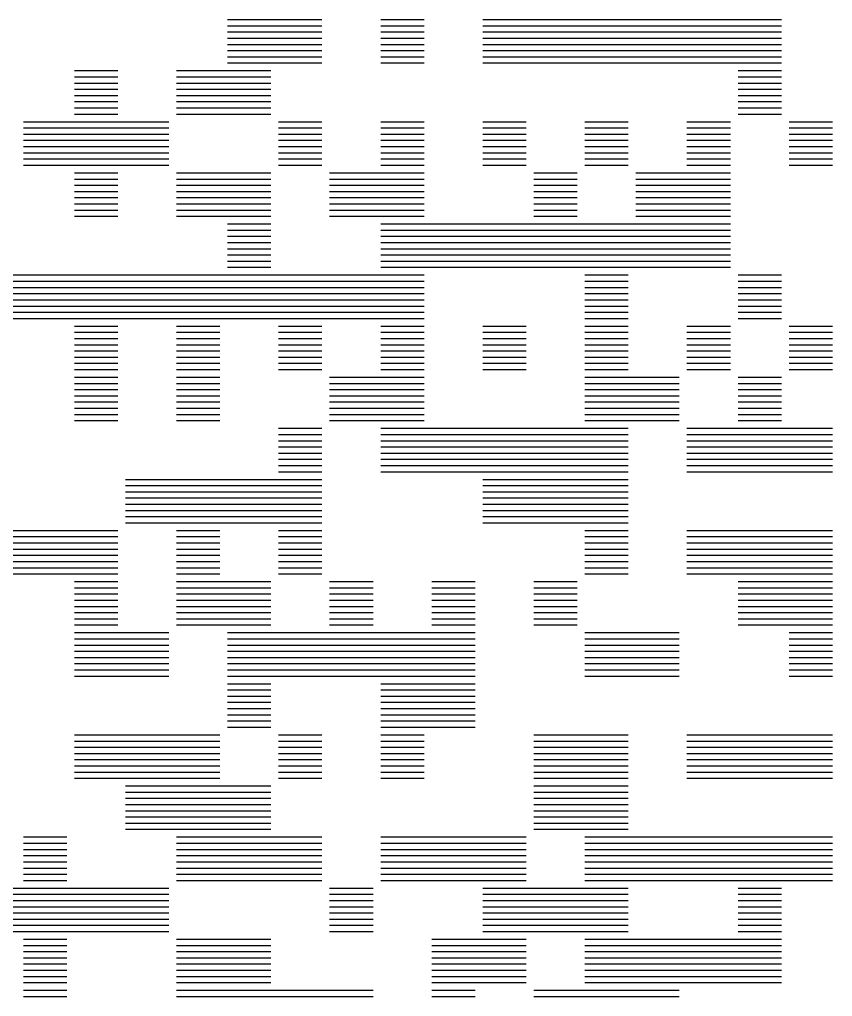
# Model space of a CAD drawing. Extents: x 7 to 280, y 7 to 360.
# Drawn here: x 118.79 to 134.72, y 117.81 to 136.94 of the extents above; entities that cross this region are included whole.
import ezdxf

# ---------------------------------------------------------------- set-up
doc = ezdxf.new("R2010")
doc.units = 0
doc.layers.add('SCORE', color=5, linetype='CONTINUOUS')

msp = doc.modelspace()

# ---------------------------------------------------------------- linework, layer by layer
at = {"layer": 'SCORE'}
for p, q in [((122.865, 136.935), (124.715, 136.935)), ((125.865, 136.935), (126.715, 136.935)), ((127.865, 136.935), (133.715, 136.935)), ((122.865, 136.8136), (124.715, 136.8136)), ((125.865, 136.8136), (126.715, 136.8136)), ((127.865, 136.8136), (133.715, 136.8136)), ((122.865, 136.6921), (124.715, 136.6921)), ((122.865, 136.5707), (124.715, 136.5707)), ((125.865, 136.6921), (126.715, 136.6921)), ((125.865, 136.5707), (126.715, 136.5707)), ((127.865, 136.6921), (133.715, 136.6921)), ((127.865, 136.5707), (133.715, 136.5707)), ((122.865, 136.4493), (124.715, 136.4493)), ((125.865, 136.4493), (126.715, 136.4493)), ((127.865, 136.4493), (133.715, 136.4493)), ((122.865, 136.3279), (124.715, 136.3279)), ((122.865, 136.2064), (124.715, 136.2064)), ((125.865, 136.3279), (126.715, 136.3279)), ((125.865, 136.2064), (126.715, 136.2064)), ((127.865, 136.3279), (133.715, 136.3279)), ((127.865, 136.2064), (133.715, 136.2064)), ((122.865, 136.085), (124.715, 136.085)), ((125.865, 136.085), (126.715, 136.085)), ((127.865, 136.085), (133.715, 136.085)), ((119.865, 135.935), (120.715, 135.935)), ((119.865, 135.8136), (120.715, 135.8136)), ((121.865, 135.935), (123.715, 135.935)), ((121.865, 135.8136), (123.715, 135.8136)), ((132.865, 135.935), (133.715, 135.935)), ((132.865, 135.8136), (133.715, 135.8136)), ((119.865, 135.6921), (120.715, 135.6921)), ((121.865, 135.6921), (123.715, 135.6921)), ((132.865, 135.6921), (133.715, 135.6921)), ((119.865, 135.5707), (120.715, 135.5707)), ((119.865, 135.4493), (120.715, 135.4493)), ((121.865, 135.5707), (123.715, 135.5707)), ((121.865, 135.4493), (123.715, 135.4493)), ((132.865, 135.5707), (133.715, 135.5707)), ((132.865, 135.4493), (133.715, 135.4493)), ((119.865, 135.3279), (120.715, 135.3279)), ((119.865, 135.2064), (120.715, 135.2064)), ((121.865, 135.3279), (123.715, 135.3279)), ((121.865, 135.2064), (123.715, 135.2064)), ((132.865, 135.3279), (133.715, 135.3279)), ((132.865, 135.2064), (133.715, 135.2064)), ((119.865, 135.085), (120.715, 135.085)), ((121.865, 135.085), (123.715, 135.085)), ((132.865, 135.085), (133.715, 135.085)), ((118.865, 134.935), (121.715, 134.935)), ((118.865, 134.8136), (121.715, 134.8136)), ((123.865, 134.935), (124.715, 134.935)), ((123.865, 134.8136), (124.715, 134.8136)), ((125.865, 134.935), (126.715, 134.935)), ((125.865, 134.8136), (126.715, 134.8136)), ((127.865, 134.935), (128.715, 134.935)), ((127.865, 134.8136), (128.715, 134.8136)), ((129.865, 134.935), (130.715, 134.935)), ((129.865, 134.8136), (130.715, 134.8136)), ((131.865, 134.935), (132.715, 134.935)), ((131.865, 134.8136), (132.715, 134.8136)), ((133.865, 134.935), (134.715, 134.935)), ((133.865, 134.8136), (134.715, 134.8136)), ((118.865, 134.6921), (121.715, 134.6921)), ((123.865, 134.6921), (124.715, 134.6921)), ((125.865, 134.6921), (126.715, 134.6921)), ((127.865, 134.6921), (128.715, 134.6921)), ((129.865, 134.6921), (130.715, 134.6921)), ((131.865, 134.6921), (132.715, 134.6921)), ((133.865, 134.6921), (134.715, 134.6921)), ((118.865, 134.5707), (121.715, 134.5707)), ((118.865, 134.4493), (121.715, 134.4493)), ((123.865, 134.5707), (124.715, 134.5707)), ((123.865, 134.4493), (124.715, 134.4493)), ((125.865, 134.5707), (126.715, 134.5707)), ((125.865, 134.4493), (126.715, 134.4493)), ((127.865, 134.5707), (128.715, 134.5707)), ((127.865, 134.4493), (128.715, 134.4493)), ((129.865, 134.5707), (130.715, 134.5707)), ((129.865, 134.4493), (130.715, 134.4493)), ((131.865, 134.5707), (132.715, 134.5707)), ((131.865, 134.4493), (132.715, 134.4493)), ((133.865, 134.5707), (134.715, 134.5707)), ((133.865, 134.4493), (134.715, 134.4493)), ((118.865, 134.3279), (121.715, 134.3279)), ((123.865, 134.3279), (124.715, 134.3279)), ((125.865, 134.3279), (126.715, 134.3279)), ((127.865, 134.3279), (128.715, 134.3279)), ((129.865, 134.3279), (130.715, 134.3279)), ((131.865, 134.3279), (132.715, 134.3279)), ((133.865, 134.3279), (134.715, 134.3279)), ((118.865, 134.2064), (121.715, 134.2064)), ((118.865, 134.085), (121.715, 134.085)), ((123.865, 134.2064), (124.715, 134.2064)), ((123.865, 134.085), (124.715, 134.085)), ((125.865, 134.2064), (126.715, 134.2064)), ((125.865, 134.085), (126.715, 134.085)), ((127.865, 134.2064), (128.715, 134.2064)), ((127.865, 134.085), (128.715, 134.085)), ((129.865, 134.2064), (130.715, 134.2064)), ((129.865, 134.085), (130.715, 134.085)), ((131.865, 134.2064), (132.715, 134.2064)), ((131.865, 134.085), (132.715, 134.085)), ((133.865, 134.2064), (134.715, 134.2064)), ((133.865, 134.085), (134.715, 134.085)), ((119.865, 133.935), (120.715, 133.935)), ((121.865, 133.935), (123.715, 133.935)), ((124.865, 133.935), (126.715, 133.935)), ((128.865, 133.935), (129.715, 133.935)), ((130.865, 133.935), (132.715, 133.935)), ((119.865, 133.8136), (120.715, 133.8136)), ((119.865, 133.6921), (120.715, 133.6921)), ((121.865, 133.8136), (123.715, 133.8136)), ((121.865, 133.6921), (123.715, 133.6921)), ((124.865, 133.8136), (126.715, 133.8136)), ((124.865, 133.6921), (126.715, 133.6921)), ((128.865, 133.8136), (129.715, 133.8136)), ((128.865, 133.6921), (129.715, 133.6921)), ((130.865, 133.8136), (132.715, 133.8136)), ((130.865, 133.6921), (132.715, 133.6921)), ((119.865, 133.5707), (120.715, 133.5707)), ((121.865, 133.5707), (123.715, 133.5707)), ((124.865, 133.5707), (126.715, 133.5707)), ((128.865, 133.5707), (129.715, 133.5707)), ((130.865, 133.5707), (132.715, 133.5707)), ((119.865, 133.4493), (120.715, 133.4493)), ((119.865, 133.3279), (120.715, 133.3279)), ((121.865, 133.4493), (123.715, 133.4493)), ((121.865, 133.3279), (123.715, 133.3279)), ((124.865, 133.4493), (126.715, 133.4493)), ((124.865, 133.3279), (126.715, 133.3279)), ((128.865, 133.4493), (129.715, 133.4493)), ((128.865, 133.3279), (129.715, 133.3279)), ((130.865, 133.4493), (132.715, 133.4493)), ((130.865, 133.3279), (132.715, 133.3279)), ((119.865, 133.2064), (120.715, 133.2064)), ((119.865, 133.085), (120.715, 133.085)), ((121.865, 133.2064), (123.715, 133.2064)), ((121.865, 133.085), (123.715, 133.085)), ((124.865, 133.2064), (126.715, 133.2064)), ((124.865, 133.085), (126.715, 133.085)), ((128.865, 133.2064), (129.715, 133.2064)), ((128.865, 133.085), (129.715, 133.085)), ((130.865, 133.2064), (132.715, 133.2064)), ((130.865, 133.085), (132.715, 133.085)), ((122.865, 132.935), (123.715, 132.935)), ((125.865, 132.935), (132.715, 132.935)), ((122.865, 132.8136), (123.715, 132.8136)), ((125.865, 132.8136), (132.715, 132.8136)), ((122.865, 132.6921), (123.715, 132.6921)), ((122.865, 132.5707), (123.715, 132.5707)), ((125.865, 132.6921), (132.715, 132.6921)), ((125.865, 132.5707), (132.715, 132.5707)), ((122.865, 132.4493), (123.715, 132.4493)), ((122.865, 132.3279), (123.715, 132.3279)), ((125.865, 132.4493), (132.715, 132.4493)), ((125.865, 132.3279), (132.715, 132.3279)), ((122.865, 132.2064), (123.715, 132.2064)), ((125.865, 132.2064), (132.715, 132.2064)), ((122.865, 132.085), (123.715, 132.085)), ((125.865, 132.085), (132.715, 132.085)), ((116.865, 131.935), (126.715, 131.935)), ((116.865, 131.8136), (126.715, 131.8136)), ((129.865, 131.935), (130.715, 131.935)), ((129.865, 131.8136), (130.715, 131.8136)), ((132.865, 131.935), (133.715, 131.935)), ((132.865, 131.8136), (133.715, 131.8136)), ((116.865, 131.6921), (126.715, 131.6921)), ((116.865, 131.5707), (126.715, 131.5707)), ((129.865, 131.6921), (130.715, 131.6921)), ((129.865, 131.5707), (130.715, 131.5707)), ((132.865, 131.6921), (133.715, 131.6921)), ((132.865, 131.5707), (133.715, 131.5707)), ((116.865, 131.4493), (126.715, 131.4493)), ((129.865, 131.4493), (130.715, 131.4493)), ((132.865, 131.4493), (133.715, 131.4493)), ((116.865, 131.3279), (126.715, 131.3279)), ((116.865, 131.2064), (126.715, 131.2064)), ((129.865, 131.3279), (130.715, 131.3279)), ((129.865, 131.2064), (130.715, 131.2064)), ((132.865, 131.3279), (133.715, 131.3279)), ((132.865, 131.2064), (133.715, 131.2064)), ((116.865, 131.085), (126.715, 131.085)), ((129.865, 131.085), (130.715, 131.085)), ((132.865, 131.085), (133.715, 131.085)), ((119.865, 130.935), (120.715, 130.935)), ((119.865, 130.8136), (120.715, 130.8136)), ((121.865, 130.935), (122.715, 130.935)), ((121.865, 130.8136), (122.715, 130.8136)), ((123.865, 130.935), (124.715, 130.935)), ((123.865, 130.8136), (124.715, 130.8136)), ((125.865, 130.935), (126.715, 130.935)), ((125.865, 130.8136), (126.715, 130.8136)), ((127.865, 130.935), (128.715, 130.935)), ((127.865, 130.8136), (128.715, 130.8136)), ((129.865, 130.935), (130.715, 130.935)), ((129.865, 130.8136), (130.715, 130.8136)), ((131.865, 130.935), (132.715, 130.935)), ((131.865, 130.8136), (132.715, 130.8136)), ((133.865, 130.935), (134.715, 130.935)), ((133.865, 130.8136), (134.715, 130.8136)), ((119.865, 130.6921), (120.715, 130.6921)), ((121.865, 130.6921), (122.715, 130.6921)), ((123.865, 130.6921), (124.715, 130.6921)), ((125.865, 130.6921), (126.715, 130.6921)), ((127.865, 130.6921), (128.715, 130.6921)), ((129.865, 130.6921), (130.715, 130.6921)), ((131.865, 130.6921), (132.715, 130.6921)), ((133.865, 130.6921), (134.715, 130.6921)), ((119.865, 130.5707), (120.715, 130.5707)), ((119.865, 130.4493), (120.715, 130.4493)), ((121.865, 130.5707), (122.715, 130.5707)), ((121.865, 130.4493), (122.715, 130.4493)), ((123.865, 130.5707), (124.715, 130.5707)), ((123.865, 130.4493), (124.715, 130.4493)), ((125.865, 130.5707), (126.715, 130.5707)), ((125.865, 130.4493), (126.715, 130.4493)), ((127.865, 130.5707), (128.715, 130.5707)), ((127.865, 130.4493), (128.715, 130.4493)), ((129.865, 130.5707), (130.715, 130.5707)), ((129.865, 130.4493), (130.715, 130.4493)), ((131.865, 130.5707), (132.715, 130.5707)), ((131.865, 130.4493), (132.715, 130.4493)), ((133.865, 130.5707), (134.715, 130.5707)), ((133.865, 130.4493), (134.715, 130.4493)), ((119.865, 130.3279), (120.715, 130.3279)), ((121.865, 130.3279), (122.715, 130.3279)), ((123.865, 130.3279), (124.715, 130.3279)), ((125.865, 130.3279), (126.715, 130.3279)), ((127.865, 130.3279), (128.715, 130.3279)), ((129.865, 130.3279), (130.715, 130.3279)), ((131.865, 130.3279), (132.715, 130.3279)), ((133.865, 130.3279), (134.715, 130.3279)), ((119.865, 130.2064), (120.715, 130.2064)), ((119.865, 130.085), (120.715, 130.085)), ((121.865, 130.2064), (122.715, 130.2064)), ((121.865, 130.085), (122.715, 130.085)), ((123.865, 130.2064), (124.715, 130.2064)), ((123.865, 130.085), (124.715, 130.085)), ((125.865, 130.2064), (126.715, 130.2064)), ((125.865, 130.085), (126.715, 130.085)), ((127.865, 130.2064), (128.715, 130.2064)), ((127.865, 130.085), (128.715, 130.085)), ((129.865, 130.2064), (130.715, 130.2064)), ((129.865, 130.085), (130.715, 130.085)), ((131.865, 130.2064), (132.715, 130.2064)), ((131.865, 130.085), (132.715, 130.085)), ((133.865, 130.2064), (134.715, 130.2064)), ((133.865, 130.085), (134.715, 130.085)), ((119.865, 129.935), (120.715, 129.935)), ((121.865, 129.935), (122.715, 129.935)), ((124.865, 129.935), (126.715, 129.935)), ((129.865, 129.935), (131.715, 129.935)), ((132.865, 129.935), (133.715, 129.935)), ((119.865, 129.8136), (120.715, 129.8136)), ((119.865, 129.6921), (120.715, 129.6921)), ((121.865, 129.8136), (122.715, 129.8136)), ((121.865, 129.6921), (122.715, 129.6921)), ((124.865, 129.8136), (126.715, 129.8136)), ((124.865, 129.6921), (126.715, 129.6921)), ((129.865, 129.8136), (131.715, 129.8136)), ((129.865, 129.6921), (131.715, 129.6921)), ((132.865, 129.8136), (133.715, 129.8136)), ((132.865, 129.6921), (133.715, 129.6921)), ((119.865, 129.5707), (120.715, 129.5707)), ((121.865, 129.5707), (122.715, 129.5707)), ((124.865, 129.5707), (126.715, 129.5707)), ((129.865, 129.5707), (131.715, 129.5707)), ((132.865, 129.5707), (133.715, 129.5707)), ((119.865, 129.4493), (120.715, 129.4493)), ((119.865, 129.3279), (120.715, 129.3279)), ((121.865, 129.4493), (122.715, 129.4493)), ((121.865, 129.3279), (122.715, 129.3279)), ((124.865, 129.4493), (126.715, 129.4493)), ((124.865, 129.3279), (126.715, 129.3279)), ((129.865, 129.4493), (131.715, 129.4493)), ((129.865, 129.3279), (131.715, 129.3279)), ((132.865, 129.4493), (133.715, 129.4493)), ((132.865, 129.3279), (133.715, 129.3279)), ((119.865, 129.2064), (120.715, 129.2064)), ((119.865, 129.085), (120.715, 129.085)), ((121.865, 129.2064), (122.715, 129.2064)), ((121.865, 129.085), (122.715, 129.085)), ((124.865, 129.2064), (126.715, 129.2064)), ((124.865, 129.085), (126.715, 129.085)), ((129.865, 129.2064), (131.715, 129.2064)), ((129.865, 129.085), (131.715, 129.085)), ((132.865, 129.2064), (133.715, 129.2064)), ((132.865, 129.085), (133.715, 129.085)), ((123.865, 128.935), (124.715, 128.935)), ((125.865, 128.935), (130.715, 128.935)), ((131.865, 128.935), (134.715, 128.935)), ((123.865, 128.8136), (124.715, 128.8136)), ((123.865, 128.6921), (124.715, 128.6921)), ((125.865, 128.8136), (130.715, 128.8136)), ((125.865, 128.6921), (130.715, 128.6921)), ((131.865, 128.8136), (134.715, 128.8136)), ((131.865, 128.6921), (134.715, 128.6921)), ((123.865, 128.5707), (124.715, 128.5707)), ((125.865, 128.5707), (130.715, 128.5707)), ((131.865, 128.5707), (134.715, 128.5707)), ((123.865, 128.4493), (124.715, 128.4493)), ((123.865, 128.3279), (124.715, 128.3279)), ((125.865, 128.4493), (130.715, 128.4493)), ((125.865, 128.3279), (130.715, 128.3279)), ((131.865, 128.4493), (134.715, 128.4493)), ((131.865, 128.3279), (134.715, 128.3279)), ((123.865, 128.2064), (124.715, 128.2064)), ((125.865, 128.2064), (130.715, 128.2064)), ((131.865, 128.2064), (134.715, 128.2064)), ((120.865, 127.935), (124.715, 127.935)), ((123.865, 128.085), (124.715, 128.085)), ((125.865, 128.085), (130.715, 128.085)), ((127.865, 127.935), (130.715, 127.935)), ((131.865, 128.085), (134.715, 128.085)), ((120.865, 127.8136), (124.715, 127.8136)), ((127.865, 127.8136), (130.715, 127.8136)), ((120.865, 127.6921), (124.715, 127.6921)), ((120.865, 127.5707), (124.715, 127.5707)), ((127.865, 127.6921), (130.715, 127.6921)), ((127.865, 127.5707), (130.715, 127.5707)), ((120.865, 127.4493), (124.715, 127.4493)), ((127.865, 127.4493), (130.715, 127.4493)), ((120.865, 127.3279), (124.715, 127.3279)), ((120.865, 127.2064), (124.715, 127.2064)), ((127.865, 127.3279), (130.715, 127.3279)), ((127.865, 127.2064), (130.715, 127.2064)), ((120.865, 127.085), (124.715, 127.085)), ((127.865, 127.085), (130.715, 127.085)), ((114.865, 126.935), (120.715, 126.935)), ((114.865, 126.8136), (120.715, 126.8136)), ((121.865, 126.935), (122.715, 126.935)), ((121.865, 126.8136), (122.715, 126.8136)), ((123.865, 126.935), (124.715, 126.935)), ((123.865, 126.8136), (124.715, 126.8136)), ((129.865, 126.935), (130.715, 126.935)), ((129.865, 126.8136), (130.715, 126.8136)), ((131.865, 126.935), (134.715, 126.935)), ((131.865, 126.8136), (134.715, 126.8136)), ((114.865, 126.6921), (120.715, 126.6921)), ((121.865, 126.6921), (122.715, 126.6921)), ((123.865, 126.6921), (124.715, 126.6921)), ((129.865, 126.6921), (130.715, 126.6921)), ((131.865, 126.6921), (134.715, 126.6921)), ((114.865, 126.5707), (120.715, 126.5707)), ((114.865, 126.4493), (120.715, 126.4493)), ((121.865, 126.5707), (122.715, 126.5707)), ((121.865, 126.4493), (122.715, 126.4493)), ((123.865, 126.5707), (124.715, 126.5707)), ((123.865, 126.4493), (124.715, 126.4493)), ((129.865, 126.5707), (130.715, 126.5707)), ((129.865, 126.4493), (130.715, 126.4493)), ((131.865, 126.5707), (134.715, 126.5707)), ((131.865, 126.4493), (134.715, 126.4493)), ((114.865, 126.3279), (120.715, 126.3279)), ((114.865, 126.2064), (120.715, 126.2064)), ((121.865, 126.3279), (122.715, 126.3279)), ((121.865, 126.2064), (122.715, 126.2064)), ((123.865, 126.3279), (124.715, 126.3279)), ((123.865, 126.2064), (124.715, 126.2064)), ((129.865, 126.3279), (130.715, 126.3279)), ((129.865, 126.2064), (130.715, 126.2064)), ((131.865, 126.3279), (134.715, 126.3279)), ((131.865, 126.2064), (134.715, 126.2064)), ((114.865, 126.085), (120.715, 126.085)), ((121.865, 126.085), (122.715, 126.085)), ((123.865, 126.085), (124.715, 126.085)), ((129.865, 126.085), (130.715, 126.085)), ((131.865, 126.085), (134.715, 126.085)), ((119.865, 125.935), (120.715, 125.935)), ((121.865, 125.935), (123.715, 125.935)), ((124.865, 125.935), (125.715, 125.935)), ((126.865, 125.935), (127.715, 125.935)), ((128.865, 125.935), (129.715, 125.935)), ((132.865, 125.935), (134.715, 125.935)), ((119.865, 125.8136), (120.715, 125.8136)), ((119.865, 125.6921), (120.715, 125.6921)), ((121.865, 125.8136), (123.715, 125.8136)), ((121.865, 125.6921), (123.715, 125.6921)), ((124.865, 125.8136), (125.715, 125.8136)), ((124.865, 125.6921), (125.715, 125.6921)), ((126.865, 125.8136), (127.715, 125.8136)), ((126.865, 125.6921), (127.715, 125.6921)), ((128.865, 125.8136), (129.715, 125.8136)), ((128.865, 125.6921), (129.715, 125.6921)), ((132.865, 125.8136), (134.715, 125.8136)), ((132.865, 125.6921), (134.715, 125.6921)), ((119.865, 125.5707), (120.715, 125.5707)), ((119.865, 125.4493), (120.715, 125.4493)), ((121.865, 125.5707), (123.715, 125.5707)), ((121.865, 125.4493), (123.715, 125.4493)), ((124.865, 125.5707), (125.715, 125.5707)), ((124.865, 125.4493), (125.715, 125.4493)), ((126.865, 125.5707), (127.715, 125.5707)), ((126.865, 125.4493), (127.715, 125.4493)), ((128.865, 125.5707), (129.715, 125.5707)), ((128.865, 125.4493), (129.715, 125.4493)), ((132.865, 125.5707), (134.715, 125.5707)), ((132.865, 125.4493), (134.715, 125.4493)), ((119.865, 125.3279), (120.715, 125.3279)), ((121.865, 125.3279), (123.715, 125.3279)), ((124.865, 125.3279), (125.715, 125.3279)), ((126.865, 125.3279), (127.715, 125.3279)), ((128.865, 125.3279), (129.715, 125.3279)), ((132.865, 125.3279), (134.715, 125.3279)), ((119.865, 125.2064), (120.715, 125.2064)), ((119.865, 125.085), (120.715, 125.085)), ((121.865, 125.2064), (123.715, 125.2064)), ((121.865, 125.085), (123.715, 125.085)), ((124.865, 125.2064), (125.715, 125.2064)), ((124.865, 125.085), (125.715, 125.085)), ((126.865, 125.2064), (127.715, 125.2064)), ((126.865, 125.085), (127.715, 125.085)), ((128.865, 125.2064), (129.715, 125.2064)), ((128.865, 125.085), (129.715, 125.085)), ((132.865, 125.2064), (134.715, 125.2064)), ((132.865, 125.085), (134.715, 125.085)), ((119.865, 124.935), (121.715, 124.935)), ((122.865, 124.935), (127.715, 124.935)), ((129.865, 124.935), (131.715, 124.935)), ((133.865, 124.935), (134.715, 124.935)), ((119.865, 124.8136), (121.715, 124.8136)), ((119.865, 124.6921), (121.715, 124.6921)), ((122.865, 124.8136), (127.715, 124.8136)), ((122.865, 124.6921), (127.715, 124.6921)), ((129.865, 124.8136), (131.715, 124.8136)), ((129.865, 124.6921), (131.715, 124.6921)), ((133.865, 124.8136), (134.715, 124.8136)), ((133.865, 124.6921), (134.715, 124.6921)), ((119.865, 124.5707), (121.715, 124.5707)), ((122.865, 124.5707), (127.715, 124.5707)), ((129.865, 124.5707), (131.715, 124.5707)), ((133.865, 124.5707), (134.715, 124.5707)), ((119.865, 124.4493), (121.715, 124.4493)), ((119.865, 124.3279), (121.715, 124.3279)), ((122.865, 124.4493), (127.715, 124.4493)), ((122.865, 124.3279), (127.715, 124.3279)), ((129.865, 124.4493), (131.715, 124.4493)), ((129.865, 124.3279), (131.715, 124.3279)), ((133.865, 124.4493), (134.715, 124.4493)), ((133.865, 124.3279), (134.715, 124.3279)), ((119.865, 124.2064), (121.715, 124.2064)), ((122.865, 124.2064), (127.715, 124.2064)), ((129.865, 124.2064), (131.715, 124.2064)), ((133.865, 124.2064), (134.715, 124.2064)), ((119.865, 124.085), (121.715, 124.085)), ((122.865, 124.085), (127.715, 124.085)), ((122.865, 123.935), (123.715, 123.935)), ((125.865, 123.935), (127.715, 123.935)), ((129.865, 124.085), (131.715, 124.085)), ((133.865, 124.085), (134.715, 124.085)), ((122.865, 123.8136), (123.715, 123.8136)), ((125.865, 123.8136), (127.715, 123.8136)), ((122.865, 123.6921), (123.715, 123.6921)), ((122.865, 123.5707), (123.715, 123.5707)), ((125.865, 123.6921), (127.715, 123.6921)), ((125.865, 123.5707), (127.715, 123.5707)), ((122.865, 123.4493), (123.715, 123.4493)), ((125.865, 123.4493), (127.715, 123.4493)), ((122.865, 123.3279), (123.715, 123.3279)), ((122.865, 123.2064), (123.715, 123.2064)), ((125.865, 123.3279), (127.715, 123.3279)), ((125.865, 123.2064), (127.715, 123.2064)), ((122.865, 123.085), (123.715, 123.085)), ((125.865, 123.085), (127.715, 123.085)), ((119.865, 122.935), (122.715, 122.935)), ((119.865, 122.8136), (122.715, 122.8136)), ((123.865, 122.935), (124.715, 122.935)), ((123.865, 122.8136), (124.715, 122.8136)), ((125.865, 122.935), (126.715, 122.935)), ((125.865, 122.8136), (126.715, 122.8136)), ((128.865, 122.935), (130.715, 122.935)), ((128.865, 122.8136), (130.715, 122.8136)), ((131.865, 122.935), (134.715, 122.935)), ((131.865, 122.8136), (134.715, 122.8136)), ((119.865, 122.6921), (122.715, 122.6921)), ((119.865, 122.5707), (122.715, 122.5707)), ((123.865, 122.6921), (124.715, 122.6921)), ((123.865, 122.5707), (124.715, 122.5707)), ((125.865, 122.6921), (126.715, 122.6921)), ((125.865, 122.5707), (126.715, 122.5707)), ((128.865, 122.6921), (130.715, 122.6921)), ((128.865, 122.5707), (130.715, 122.5707)), ((131.865, 122.6921), (134.715, 122.6921)), ((131.865, 122.5707), (134.715, 122.5707)), ((119.865, 122.4493), (122.715, 122.4493)), ((123.865, 122.4493), (124.715, 122.4493)), ((125.865, 122.4493), (126.715, 122.4493)), ((128.865, 122.4493), (130.715, 122.4493)), ((131.865, 122.4493), (134.715, 122.4493)), ((119.865, 122.3279), (122.715, 122.3279)), ((119.865, 122.2064), (122.715, 122.2064)), ((123.865, 122.3279), (124.715, 122.3279)), ((123.865, 122.2064), (124.715, 122.2064)), ((125.865, 122.3279), (126.715, 122.3279)), ((125.865, 122.2064), (126.715, 122.2064)), ((128.865, 122.3279), (130.715, 122.3279)), ((128.865, 122.2064), (130.715, 122.2064)), ((131.865, 122.3279), (134.715, 122.3279)), ((131.865, 122.2064), (134.715, 122.2064)), ((119.865, 122.085), (122.715, 122.085)), ((123.865, 122.085), (124.715, 122.085)), ((125.865, 122.085), (126.715, 122.085)), ((128.865, 122.085), (130.715, 122.085)), ((131.865, 122.085), (134.715, 122.085)), ((120.865, 121.935), (123.715, 121.935)), ((120.865, 121.8136), (123.715, 121.8136)), ((128.865, 121.935), (130.715, 121.935)), ((128.865, 121.8136), (130.715, 121.8136)), ((120.865, 121.6921), (123.715, 121.6921)), ((128.865, 121.6921), (130.715, 121.6921)), ((120.865, 121.5707), (123.715, 121.5707)), ((120.865, 121.4493), (123.715, 121.4493)), ((128.865, 121.5707), (130.715, 121.5707)), ((128.865, 121.4493), (130.715, 121.4493)), ((120.865, 121.3279), (123.715, 121.3279)), ((128.865, 121.3279), (130.715, 121.3279)), ((120.865, 121.2064), (123.715, 121.2064)), ((120.865, 121.085), (123.715, 121.085)), ((128.865, 121.2064), (130.715, 121.2064)), ((128.865, 121.085), (130.715, 121.085)), ((118.865, 120.935), (119.715, 120.935)), ((121.865, 120.935), (124.715, 120.935)), ((125.865, 120.935), (128.715, 120.935)), ((129.865, 120.935), (134.715, 120.935)), ((118.865, 120.8136), (119.715, 120.8136)), ((118.865, 120.6921), (119.715, 120.6921)), ((121.865, 120.8136), (124.715, 120.8136)), ((121.865, 120.6921), (124.715, 120.6921)), ((125.865, 120.8136), (128.715, 120.8136)), ((125.865, 120.6921), (128.715, 120.6921)), ((129.865, 120.8136), (134.715, 120.8136)), ((129.865, 120.6921), (134.715, 120.6921)), ((118.865, 120.5707), (119.715, 120.5707)), ((121.865, 120.5707), (124.715, 120.5707)), ((125.865, 120.5707), (128.715, 120.5707)), ((129.865, 120.5707), (134.715, 120.5707)), ((118.865, 120.4493), (119.715, 120.4493)), ((118.865, 120.3279), (119.715, 120.3279)), ((121.865, 120.4493), (124.715, 120.4493)), ((121.865, 120.3279), (124.715, 120.3279)), ((125.865, 120.4493), (128.715, 120.4493)), ((125.865, 120.3279), (128.715, 120.3279)), ((129.865, 120.4493), (134.715, 120.4493)), ((129.865, 120.3279), (134.715, 120.3279)), ((118.865, 120.2064), (119.715, 120.2064)), ((118.865, 120.085), (119.715, 120.085)), ((121.865, 120.2064), (124.715, 120.2064)), ((121.865, 120.085), (124.715, 120.085)), ((125.865, 120.2064), (128.715, 120.2064)), ((125.865, 120.085), (128.715, 120.085)), ((129.865, 120.2064), (134.715, 120.2064)), ((129.865, 120.085), (134.715, 120.085)), ((116.865, 119.935), (121.715, 119.935)), ((124.865, 119.935), (125.715, 119.935)), ((127.865, 119.935), (130.715, 119.935)), ((132.865, 119.935), (133.715, 119.935)), ((116.865, 119.8136), (121.715, 119.8136)), ((124.865, 119.8136), (125.715, 119.8136)), ((127.865, 119.8136), (130.715, 119.8136)), ((132.865, 119.8136), (133.715, 119.8136)), ((116.865, 119.6921), (121.715, 119.6921)), ((116.865, 119.5707), (121.715, 119.5707)), ((124.865, 119.6921), (125.715, 119.6921)), ((124.865, 119.5707), (125.715, 119.5707)), ((127.865, 119.6921), (130.715, 119.6921)), ((127.865, 119.5707), (130.715, 119.5707)), ((132.865, 119.6921), (133.715, 119.6921)), ((132.865, 119.5707), (133.715, 119.5707)), ((116.865, 119.4493), (121.715, 119.4493)), ((116.865, 119.3279), (121.715, 119.3279)), ((124.865, 119.4493), (125.715, 119.4493)), ((124.865, 119.3279), (125.715, 119.3279)), ((127.865, 119.4493), (130.715, 119.4493)), ((127.865, 119.3279), (130.715, 119.3279)), ((132.865, 119.4493), (133.715, 119.4493)), ((132.865, 119.3279), (133.715, 119.3279)), ((116.865, 119.2064), (121.715, 119.2064)), ((124.865, 119.2064), (125.715, 119.2064)), ((127.865, 119.2064), (130.715, 119.2064)), ((132.865, 119.2064), (133.715, 119.2064)), ((116.865, 119.085), (121.715, 119.085)), ((124.865, 119.085), (125.715, 119.085)), ((127.865, 119.085), (130.715, 119.085)), ((132.865, 119.085), (133.715, 119.085)), ((118.865, 118.935), (119.715, 118.935)), ((118.865, 118.8136), (119.715, 118.8136)), ((121.865, 118.935), (123.715, 118.935)), ((121.865, 118.8136), (123.715, 118.8136)), ((126.865, 118.935), (128.715, 118.935)), ((126.865, 118.8136), (128.715, 118.8136)), ((129.865, 118.935), (133.715, 118.935)), ((129.865, 118.8136), (133.715, 118.8136)), ((118.865, 118.6921), (119.715, 118.6921)), ((118.865, 118.5707), (119.715, 118.5707)), ((121.865, 118.6921), (123.715, 118.6921)), ((121.865, 118.5707), (123.715, 118.5707)), ((126.865, 118.6921), (128.715, 118.6921)), ((126.865, 118.5707), (128.715, 118.5707)), ((129.865, 118.6921), (133.715, 118.6921)), ((129.865, 118.5707), (133.715, 118.5707)), ((118.865, 118.4493), (119.715, 118.4493)), ((121.865, 118.4493), (123.715, 118.4493)), ((126.865, 118.4493), (128.715, 118.4493)), ((129.865, 118.4493), (133.715, 118.4493)), ((118.865, 118.3279), (119.715, 118.3279)), ((118.865, 118.2064), (119.715, 118.2064)), ((121.865, 118.3279), (123.715, 118.3279)), ((121.865, 118.2064), (123.715, 118.2064)), ((126.865, 118.3279), (128.715, 118.3279)), ((126.865, 118.2064), (128.715, 118.2064)), ((129.865, 118.3279), (133.715, 118.3279)), ((129.865, 118.2064), (133.715, 118.2064)), ((118.865, 118.085), (119.715, 118.085)), ((121.865, 118.085), (123.715, 118.085)), ((126.865, 118.085), (128.715, 118.085)), ((129.865, 118.085), (133.715, 118.085)), ((118.865, 117.935), (119.715, 117.935)), ((118.865, 117.8136), (119.715, 117.8136)), ((121.865, 117.935), (125.715, 117.935)), ((121.865, 117.8136), (125.715, 117.8136)), ((126.865, 117.935), (127.715, 117.935)), ((126.865, 117.8136), (127.715, 117.8136)), ((128.865, 117.935), (131.715, 117.935)), ((128.865, 117.8136), (131.715, 117.8136))]:
    msp.add_line(p, q, dxfattribs=at)

doc.saveas('drawing.dxf')
